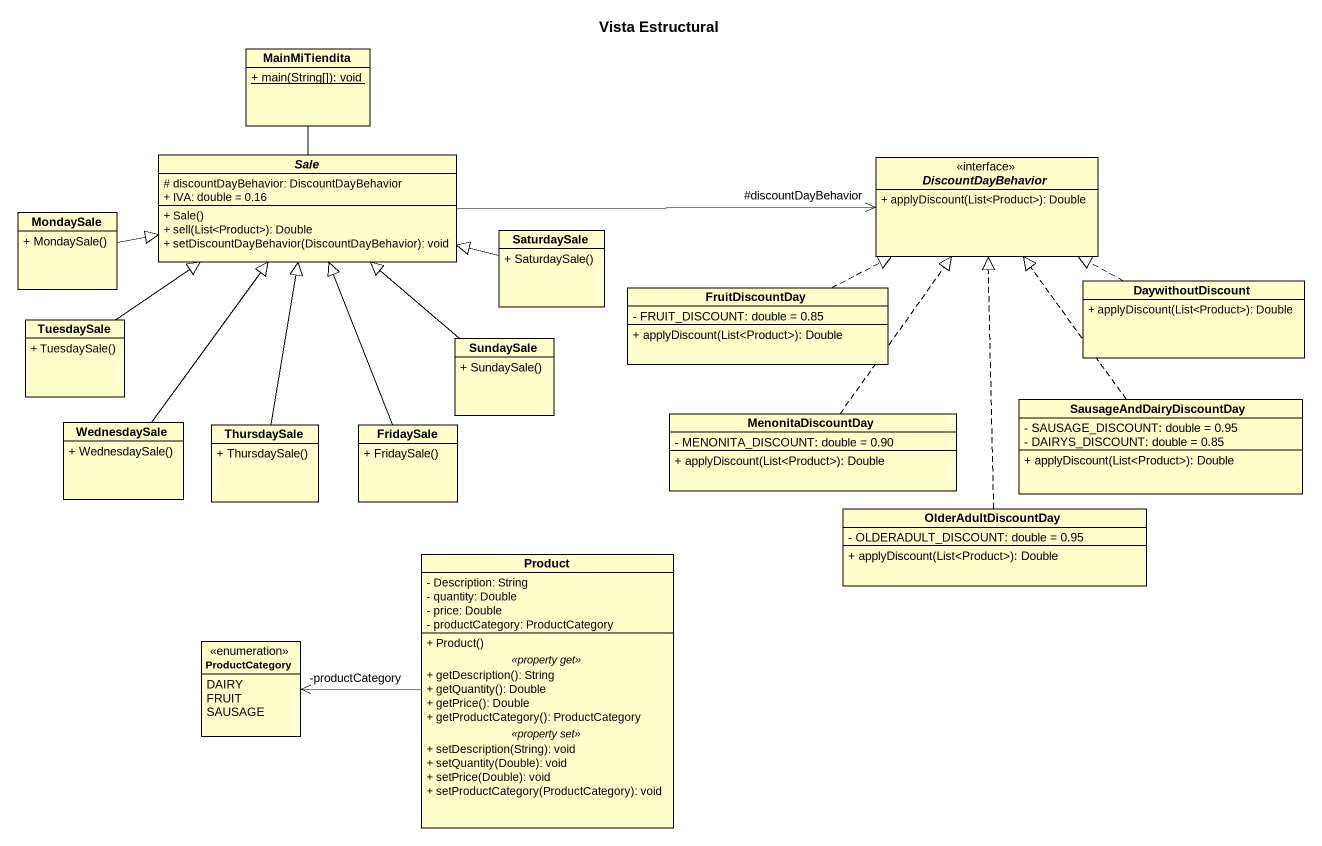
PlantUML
@startuml
title Vista Estructural
hide circle
hide empty members
skinparam classAttributeIconSize 0
class MainMiTiendita {
  {static} + main(String[]): void
}
abstract class Sale {
  # discountDayBehavior: DiscountDayBehavior
  + IVA: double = 0.16
  + Sale()
  + sell(List<Product>): Double
  + setDiscountDayBehavior(DiscountDayBehavior): void
}
interface DiscountDayBehavior {
  + applyDiscount(List<Product>): Double
}
class MondaySale {
  + MondaySale()
}
class SaturdaySale {
  + SaturdaySale()
}
class FruitDiscountDay {
  - FRUIT_DISCOUNT: double = 0.85
  + applyDiscount(List<Product>): Double
}
class DaywithoutDiscount {
  + applyDiscount(List<Product>): Double
}
class TuesdaySale {
  + TuesdaySale()
}
class SundaySale {
  + SundaySale()
}
class SausageAndDairyDiscountDay {
  - SAUSAGE_DISCOUNT: double = 0.95
  - DAIRYS_DISCOUNT: double = 0.85
  + applyDiscount(List<Product>): Double
}
class WednesdaySale {
  + WednesdaySale()
}
class ThursdaySale {
  + ThursdaySale()
}
class FridaySale {
  + FridaySale()
}
class MenonitaDiscountDay {
  - MENONITA_DISCOUNT: double = 0.90
  + applyDiscount(List<Product>): Double
}
class Product {
  - Description: String
  - quantity: Double
  - price: Double
  - productCategory: ProductCategory
  --
  + Product()
  .. <<property get>> ..
  + getDescription(): String
  + getQuantity(): Double
  + getPrice(): Double
  + getProductCategory(): ProductCategory
  .. <<property set>> ..
  + setDescription(String): void
  + setQuantity(Double): void
  + setPrice(Double): void
  + setProductCategory(ProductCategory): void
}
class OlderAdultDiscountDay {
  - OLDERADULT_DISCOUNT: double = 0.95
  + applyDiscount(List<Product>): Double
}
enum ProductCategory {
  DAIRY
  FRUIT
  SAUSAGE
}
MainMiTiendita -- Sale
Sale -right-> "#discountDayBehavior" DiscountDayBehavior
MondaySale -right-|> Sale
SaturdaySale -left-|> Sale
FruitDiscountDay .right.|> DiscountDayBehavior
DaywithoutDiscount .left.|> DiscountDayBehavior
TuesdaySale -up-|> Sale
SundaySale -up-|> Sale
SausageAndDairyDiscountDay .up.|> DiscountDayBehavior
WednesdaySale -up-|> Sale
ThursdaySale -up-|> Sale
FridaySale -up-|> Sale
MenonitaDiscountDay .up.|> DiscountDayBehavior
Product -left-> "-productCategory" ProductCategory
OlderAdultDiscountDay .up.|> DiscountDayBehavior
@enduml
